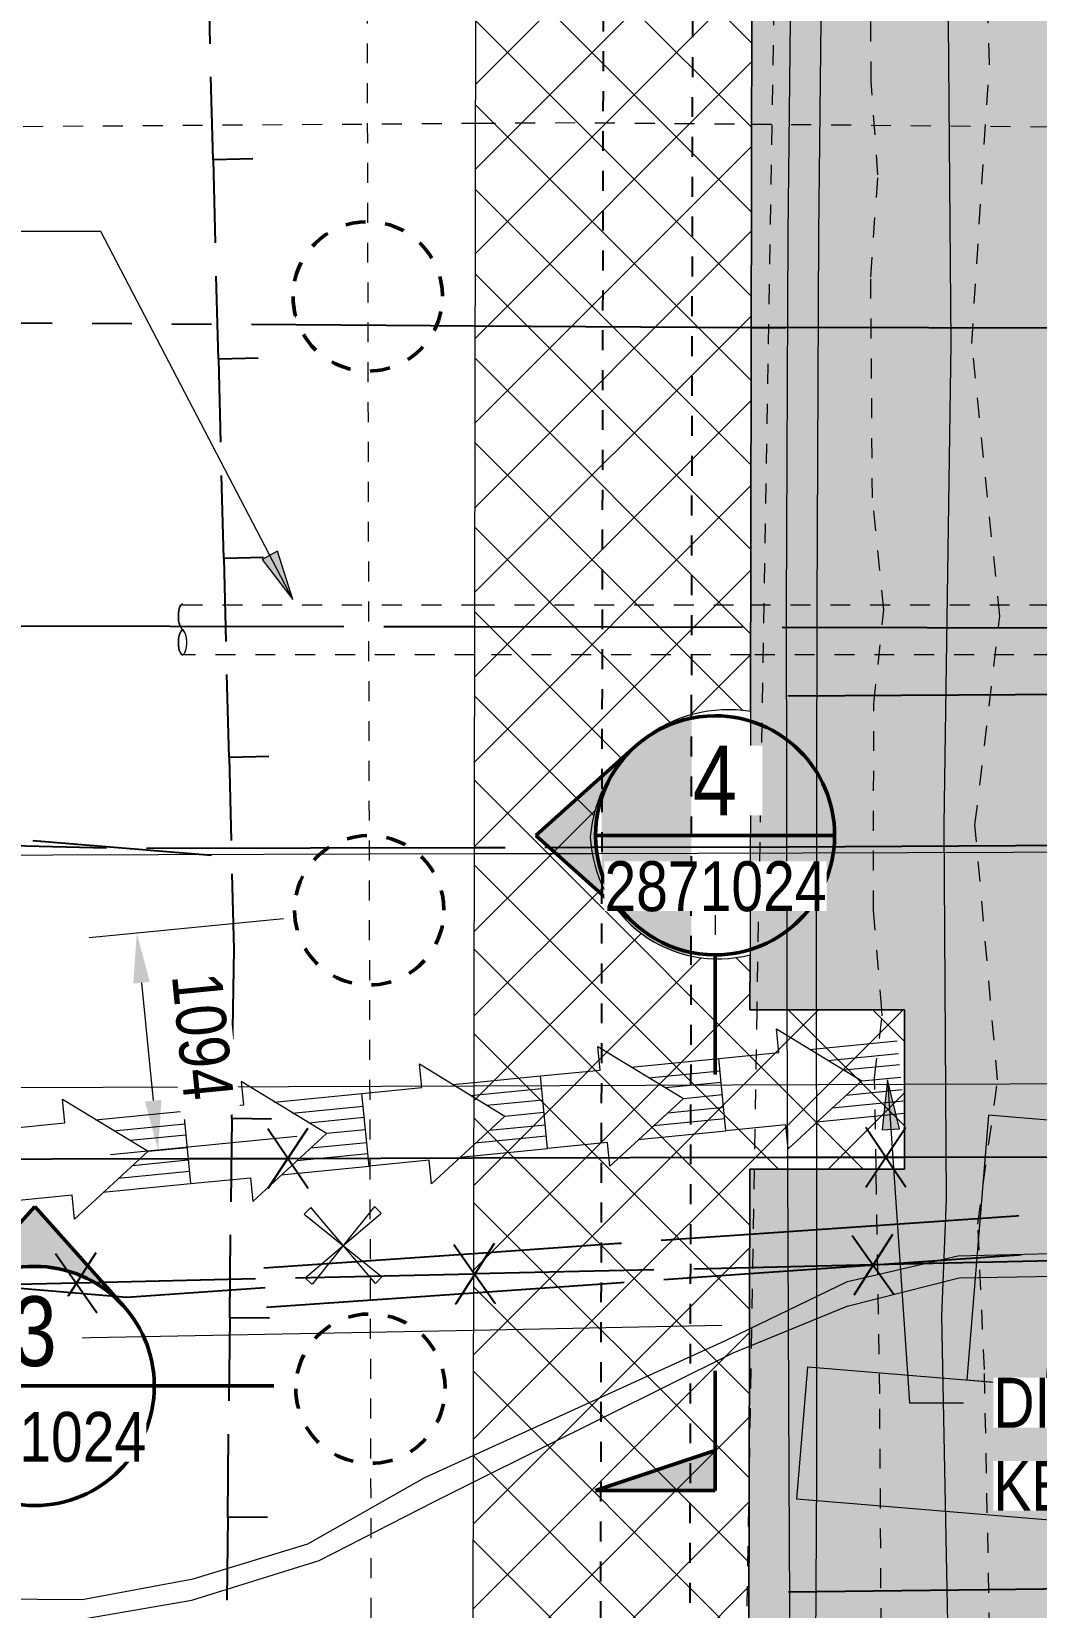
# Model space of a CAD drawing. Header units: metres. Extents: x 562 to 635, y 3 to 1699.
# Drawn here: x 575.13 to 580.17, y 1656.55 to 1664.46 of the extents above; entities that cross this region are included whole.
import ezdxf

# ---------------------------------------------------------------- set-up
doc = ezdxf.new("R2010")
doc.units = ezdxf.units.M
for name, pattern in [('Dot_Section Line', [0.02, 0, -0.02]), ('IMPORT-LNMK-LineCont _3_', [0.004, 0.001, -0.003]), ('JacobsDash', [0.0045, 0.003, -0.0015]), ('JacobsGridLine', [0.0145, 0.01, -0.001, 0.0025, -0.001])]:
    doc.linetypes.add(name, pattern=pattern)
doc.layers.get('Defpoints').update_dxf_attribs({"color": 41})
for name, color, linetype, lineweight in [('D-BDGE', 7, 'Continuous', 13), ('D-BDGE-FNDN', 7, 'Continuous', 50), ('D-BDGE-FNDN-PILE-CONC', 7, 'Continuous', 50), ('D-BDGE-LINE', 7, 'Continuous', 9), ('D-ENHA-ANNO-TEXT', 7, 'Continuous', 9), ('D-ENHA-GEN-LINE-GRIDS', 7, 'Continuous', 9), ('D-ENHA-TEXT', 7, 'Continuous', 9), ('D-ENHA-TEXT-DIMS', 7, 'Continuous', 9)]:
    doc.layers.add(name, color=color, linetype=linetype, lineweight=lineweight)
doc.styles.add('Arial Narrow', font='ARIALN.TTF', dxfattribs={"height": 0.35})
doc.styles.add('Arial Narrow_1', font='ARIALN.TTF', dxfattribs={"height": 0.25})
doc.dimstyles.new('Dimension_Standard_O__mm_', dxfattribs={"dimscale": 0.3048, "dimtxt": 0.255858, "dimasz": 0.82021, "dimexe": 0.787402, "dimexo": 0.492126, "dimgap": 0.492126, "dimtad": 1, "dimdec": 0, "dimlfac": 1000, "dimzin": 0, "dimdsep": 46, "dimtxsty": 'Arial Narrow_1', "dimsah": 1, "dimcen": 0.09, "dimaunit": 1, "dimadec": 4, "dimazin": 0, "dimtfac": 1, "dimtdec": 4, "dimtix": 1, "dimtmove": 0, "dimatfit": 3, "dimfxl": 1, "dimtvp": 1, "dimtfill": 1, "dimtolj": 1, "dimtzin": 0, "dimlwd": 18, "dimlwe": 18, "dimarcsym": 2})

# ---------------------------------------------------------------- blocks, each defined once
blk = doc.blocks.new('T2DPAA-T2D-PWA-SU-M2D-000003_250_dwg-40806560-DRG-2871023 - GENERAL ARRANGEMENT PLAN Copy 1')
at = {"color": 41, "lineweight": 25, "true_color": 0xffd0a3}
for p, q in [((22.7984, 1572.6598), (22.8438, 1572.2456)), ((22.9073, 1571.6658), (22.9526, 1571.2516)), ((23.0161, 1570.6718), (23.0614, 1570.2576)), ((23.1249, 1569.6778), (23.1702, 1569.2636)), ((23.2337, 1568.6837), (23.279, 1568.2696)), ((23.3957, 1566.8797), (23.4259, 1566.4641)), ((23.4681, 1565.8823), (23.4983, 1565.4668))]:
    blk.add_line(p, q, dxfattribs=at)
at = {"color": 254, "lineweight": 25, "true_color": 0xffdbd0}
for p, q in [((29.776, 1571.3793), (25.8392, 1571.0634)), ((26.0036, 1569.2241), (29.9223, 1569.5683)), ((29.9835, 1568.8102), (26.0675, 1568.467)), ((26.3764, 1564.7439), (30.2823, 1565.1111))]:
    blk.add_line(p, q, dxfattribs=at)
at = {"color": 9, "lineweight": 25, "true_color": 0xd0d0a3}
for p, q in [((24.2863, 1570.9451), (25.6677, 1571.0503)), ((25.6677, 1571.0503), (25.8392, 1571.0634)), ((23.1672, 1570.8598), (24.2863, 1570.9451)), ((22.7684, 1570.8294), (22.9678, 1570.8446)), ((19.1788, 1570.5559), (22.1701, 1570.7839)), ((22.3695, 1570.7991), (22.5689, 1570.8142))]:
    blk.add_line(p, q, dxfattribs=at)
at = {"color": 151, "lineweight": 25, "true_color": 0xa3b9ff}
for p, q in [((27.7415, 1569.7069), (25.9473, 1569.5624)), ((25.7476, 1569.5463), (24.408, 1569.4384)), ((24.408, 1569.4384), (23.9538, 1569.4018)), ((23.7544, 1569.3858), (21.9602, 1569.2413)), ((26.0675, 1568.467), (25.0839, 1568.3835)), ((25.0839, 1568.3835), (24.8508, 1568.3638)), ((24.4973, 1568.3338), (22.858, 1568.1947)), ((24.6515, 1568.3468), (24.4973, 1568.3338)), ((22.2863, 1568.1886), (23.1863, 1568.1886))]:
    blk.add_line(p, q, dxfattribs=at)
at = {"color": 21, "lineweight": 25, "true_color": 0xdea3a3}
for p, q in [((26.5706, 1567.0982), (26.7287, 1566.9003)), ((26.6481, 1566.8937), (26.7651, 1567.1051)), ((26.5959, 1566.7993), (26.6481, 1566.8937)), ((24.5595, 1566.3417), (24.6688, 1566.2106)), ((24.76, 1566.3629), (24.6703, 1566.1925)), ((26.0474, 1566.3477), (25.7694, 1566.3184)), ((24.6695, 1566.2025), (23.7804, 1566.1088))]:
    blk.add_line(p, q, dxfattribs=at)
at = {"color": 9, "lineweight": 25, "true_color": 0xd0a3d0}
for p, q in [((25.5945, 1566.4484), (26.0339, 1566.5155)), ((25.6093, 1566.3511), (25.6093, 1566.3511)), ((23.6174, 1566.1465), (24.6611, 1566.3058)), ((25.6242, 1566.2538), (26.0498, 1566.3187)), ((23.6471, 1565.9519), (24.677, 1566.1091))]:
    blk.add_line(p, q, dxfattribs=at)
at = {"color": 41, "lineweight": 25, "true_color": 0xffd0a3, "flags": 128}
for points in [[(23.1061, 1571.6875), (22.9088, 1571.666), (22.9073, 1571.6658), (22.8619, 1572.08)], [(23.2149, 1570.6935), (23.0176, 1570.6719), (23.0161, 1570.6718), (22.9707, 1571.0859)], [(23.3237, 1569.6995), (23.1264, 1569.6779), (23.1249, 1569.6778), (23.0795, 1570.0919)], [(23.4325, 1568.7055), (23.2353, 1568.6839), (23.2337, 1568.6837), (23.1884, 1569.0979)], [(23.5952, 1566.8942), (23.3973, 1566.8798), (23.3957, 1566.8797), (23.3704, 1567.2286), (23.3384, 1567.7276), (23.2972, 1568.1039)], [(23.6676, 1565.8968), (23.4697, 1565.8825), (23.4681, 1565.8823), (23.4379, 1566.2979)], [(23.74, 1564.8995), (23.5421, 1564.8851), (23.5405, 1564.885), (23.5103, 1565.3006)], [(23.5405, 1564.885), (23.5704, 1564.4736), (23.5715, 1564.4696)]]:
    blk.add_lwpolyline(points, dxfattribs=at)
at = {"color": 151, "lineweight": 25, "true_color": 0xa3b9ff, "flags": 128}
blk.add_lwpolyline([(22.6585, 1568.1811), (21.4395, 1568.1098), (19.8454, 1567.9887)], dxfattribs=at)
at = {"color": 21, "lineweight": 25, "true_color": 0xdea3a3, "flags": 128}
for points in [[(26.7651, 1567.1051), (26.7693, 1567.1126), (26.7714, 1567.1152)], [(26.7766, 1566.9651), (29.1747, 1567.168), (29.3126, 1567.1797)], [(24.6226, 1566.7828), (26.1854, 1566.9151), (26.6836, 1566.9572), (26.7766, 1566.9651)], [(26.7287, 1566.9003), (26.7942, 1566.8184), (26.7967, 1566.8163)], [(23.5813, 1566.8452), (23.8049, 1566.5654), (23.8074, 1566.5633)], [(23.6066, 1566.5463), (23.78, 1566.8597), (23.7821, 1566.8622)], [(13.3988, 1565.8722), (14.2253, 1565.938), (14.7237, 1565.9776), (17.2159, 1566.1759), (17.7143, 1566.2156), (20.2064, 1566.4139), (20.7048, 1566.4535), (21.1483, 1566.4888), (23.1961, 1566.6621), (23.6943, 1566.7043), (24.6226, 1566.7828)], [(26.749, 1566.5725), (26.582, 1566.2556), (26.58, 1566.253)], [(27.5595, 1566.5071), (26.6645, 1566.4128), (26.0474, 1566.3477)], [(26.5485, 1566.5514), (26.7778, 1566.2763), (26.7804, 1566.2742)], [(25.5705, 1566.2975), (24.6755, 1566.2031), (24.6695, 1566.2025)], [(24.6703, 1566.1925), (24.5931, 1566.046), (24.591, 1566.0434)], [(24.6688, 1566.2106), (24.7888, 1566.0666), (24.7914, 1566.0645)], [(23.5815, 1566.0878), (22.6865, 1565.9935), (21.7915, 1565.8991)], [(22.5706, 1566.1321), (22.7999, 1565.8569), (22.8024, 1565.8549)], [(22.771, 1566.1532), (22.6041, 1565.8363), (22.602, 1565.8337)]]:
    blk.add_lwpolyline(points, dxfattribs=at)
at = {"color": 9, "lineweight": 25, "true_color": 0xd0a3d0, "flags": 128}
for points in [[(26.0339, 1566.5155), (27.3597, 1566.7179), (27.3736, 1566.72)], [(26.0498, 1566.3187), (27.3895, 1566.5233), (27.4034, 1566.5254)], [(24.6611, 1566.3058), (25.3826, 1566.416), (25.3965, 1566.4181)], [(24.677, 1566.1091), (25.4123, 1566.2214), (25.4262, 1566.2235)], [(20.9995, 1565.8995), (21.5287, 1565.9464), (22.9455, 1565.9443), (23.6322, 1566.0492)]]:
    blk.add_lwpolyline(points, dxfattribs=at)
blk = doc.blocks.new('T2DPAA-T2D-PWA-SU-M2D-000001_ExistingUtilities_rvt-1-DRG-2871023 - GENERAL ARRANGEMENT PLAN Copy 1')
at = {"color": 254, "lineweight": 25, "true_color": 0xd0d0d0, "rotation": 355.285451560958}
blk.add_blockref('T2DPAA-T2D-PWA-SU-M2D-000003_250_dwg-40806560-DRG-2871023 - GENERAL ARRANGEMENT PLAN Copy 1', (424.0329, 99.3486), dxfattribs=at)
blk = doc.blocks.new('T2DPAA-T2D-PWA-SU-M2D-000002_dwg-40815123-DRG-2871023 - GENERAL ARRANGEMENT PLAN Copy 1')
at = {"color": 254, "linetype": 'IMPORT-LNMK-LineCont _3_', "lineweight": 18, "true_color": 0xe1e1e1}
blk.add_line((36.7177, 1551.3373), (40.828, 1551.6394), dxfattribs=at)
at = {"color": 254, "lineweight": 18, "true_color": 0xe1e1e1}
for p, q in [((35.6316, 1547.5749), (36.2215, 1547.6252)), ((37.2601, 1546.9237), (37.3295, 1546.1267)), ((37.4068, 1546.9358), (37.4731, 1546.1386)), ((35.7254, 1546.414), (37.8786, 1546.5998)), ((37.0657, 1545.3171), (35.8243, 1545.1906))]:
    blk.add_line(p, q, dxfattribs=at)
at = {"color": 254, "lineweight": 18, "true_color": 0xe1e1e1, "flags": 128}
for points in [[(38.7121, 1539.1689), (38.6154, 1540.6738), (38.4042, 1543.0728), (38.1612, 1545.4572), (38.1369, 1546.0425), (37.9711, 1547.9112), (37.8075, 1550.3226), (37.5888, 1552.7328), (37.4167, 1555.1595), (37.2769, 1557.5644), (37.0168, 1559.9673), (36.8411, 1562.3947), (36.6666, 1564.7997), (36.4236, 1567.2039), (36.2132, 1569.6227), (36.0156, 1572.0393), (35.8298, 1574.4524), (35.626, 1576.8626), (35.4238, 1579.2772), (35.2327, 1581.6906), (35.0564, 1583.7759)], [(35.7773, 1562.9835), (36.0059, 1562.7136), (36.0804, 1562.6256), (36.2932, 1560.3308), (36.4749, 1558.1359), (36.7088, 1555.6974), (36.9241, 1553.2581), (37.0981, 1550.8158), (37.2439, 1548.9521), (37.3942, 1547.0875), (37.4068, 1546.9358)], [(35.7933, 1562.7855), (35.9591, 1562.5927), (36.027, 1562.508), (36.1998, 1560.3229), (36.3746, 1558.1275), (36.5755, 1555.6876), (36.7709, 1553.2468), (36.945, 1550.8045), (37.0895, 1548.9393), (37.2469, 1547.0753), (37.2601, 1546.9237)], [(36.2215, 1547.6252), (38.8535, 1547.8495), (41.1188, 1548.0391)], [(24.4079, 1546.6323), (26.5846, 1546.82), (32.4689, 1547.3053), (35.6316, 1547.5749)], [(37.8786, 1546.5998), (38.9316, 1546.6906), (40.4148, 1546.819)], [(24.5034, 1545.4748), (26.4567, 1545.6428), (32.4808, 1546.1339), (35.7254, 1546.414)], [(37.3295, 1546.1267), (37.4622, 1544.6008), (37.6591, 1542.343), (37.425, 1542.1026)], [(37.4731, 1546.1386), (37.6001, 1544.6125), (37.773, 1542.3534), (37.6591, 1542.343), (37.425, 1542.1026), (37.5867, 1539.0761)], [(37.2041, 1545.3124), (37.6745, 1545.5896), (38.2171, 1545.7636), (39.0152, 1545.8487), (41.2809, 1546.0332)], [(37.211, 1545.2264), (37.6839, 1545.4658), (38.2324, 1545.6534), (39.0035, 1545.7311), (41.2897, 1545.9245)], [(35.8748, 1544.5655), (37.0864, 1545.243), (37.2041, 1545.3124)], [(35.8855, 1544.432), (37.1321, 1545.1864), (37.211, 1545.2264)], [(35.8243, 1545.1906), (28.441, 1544.4385), (24.6116, 1544.1624)], [(24.7147, 1542.9127), (26.7045, 1543.0815), (33.3045, 1543.633), (33.9788, 1543.6841), (34.5254, 1543.8325), (35.0838, 1544.0545), (35.6419, 1544.4353), (35.8748, 1544.5655)], [(24.7234, 1542.8071), (26.6797, 1542.9759), (33.3033, 1543.5045), (34.0022, 1543.5898), (34.5269, 1543.725), (35.1474, 1543.9773), (35.697, 1544.3179), (35.8855, 1544.432)]]:
    blk.add_lwpolyline(points, dxfattribs=at)
at = {"color": 254, "linetype": 'IMPORT-LNMK-LineCont _3_', "lineweight": 18, "true_color": 0xe1e1e1, "flags": 128}
for points in [[(35.3365, 1551.2278), (35.8336, 1551.2723), (36.7177, 1551.3373)], [(24.1091, 1550.2555), (29.2238, 1550.6812), (35.3365, 1551.2278)]]:
    blk.add_lwpolyline(points, dxfattribs=at)
at = {"color": 254, "lineweight": 18, "true_color": 0xe1e1e1, "flags": 128}
blk.add_lwpolyline([(37.5122, 1544.4797), (37.5122, 1545.1463), (38.7122, 1545.1463), (38.7122, 1546.4797), (38.3122, 1546.4797), (38.3122, 1545.1463), (39.5122, 1545.1463), (39.5122, 1544.4797)], close=True, dxfattribs=at)
blk = doc.blocks.new('T2DPAA-T2D-PWA-SU-M2D-000100_Survey_rvt-1-DRG-2871023 - GENERAL ARRANGEMENT PLAN Copy 1')
at = {"color": 254, "lineweight": 18, "true_color": 0xe1e1e1, "rotation": 355.285451560958}
blk.add_blockref('T2DPAA-T2D-PWA-SU-M2D-000002_dwg-40815123-DRG-2871023 - GENERAL ARRANGEMENT PLAN Copy 1', (414.6424, 120.9232), dxfattribs=at)
blk = doc.blocks.new('T2DPAA-T2D-C3S-SD-M2D-100010_250_dwg-40816791-DRG-2871023 - GENERAL ARRANGEMENT PLAN Copy 1')
at = {"lineweight": 18}
for p, q in [((278.1703, -133.0368), (278.6061, -132.9573)), ((278.2647, -133.0839), (278.6174, -133.0195)), ((278.3509, -133.1253), (278.6275, -133.0749)), ((277.285, -133.1983), (277.7207, -133.1188)), ((277.3793, -133.2454), (277.7321, -133.1811)), ((278.3736, -133.2498), (278.6502, -133.1994)), ((276.5052, -133.3405), (276.8353, -133.2803)), ((277.4655, -133.2869), (277.7421, -133.2364)), ((278.3076, -133.3191), (278.6603, -133.2547)), ((276.3996, -133.3598), (276.5052, -133.3405)), ((276.5103, -133.4039), (276.8467, -133.3426)), ((277.4882, -133.4114), (277.7649, -133.3609)), ((278.236, -133.3964), (278.6717, -133.317)), ((275.5142, -133.5213), (275.9499, -133.4418)), ((276.4939, -133.4069), (276.5103, -133.4039)), ((276.5801, -133.4484), (276.8568, -133.3979)), ((277.4222, -133.4806), (277.775, -133.4162)), ((275.6085, -133.5684), (275.9613, -133.5041)), ((276.6744, -133.4955), (276.5303, -133.652)), ((276.6028, -133.5729), (276.8795, -133.5224)), ((277.3506, -133.558), (277.7863, -133.4785)), ((274.6288, -133.6828), (275.0645, -133.6034)), ((275.6947, -133.6099), (275.9714, -133.5594)), ((276.5368, -133.6421), (276.8896, -133.5777)), ((274.7231, -133.73), (275.0759, -133.6656)), ((275.7174, -133.7344), (275.9941, -133.6839)), ((276.4652, -133.7195), (276.5348, -133.7068)), ((276.5348, -133.7068), (276.9009, -133.64)), ((274.8093, -133.7714), (275.086, -133.7209)), ((275.6514, -133.8036), (276.0042, -133.7393)), ((274.832, -133.8959), (275.1087, -133.8454)), ((275.5798, -133.881), (276.0155, -133.8015)), ((274.766, -133.9651), (275.1188, -133.9008)), ((274.6944, -134.0425), (275.1301, -133.963))]:
    blk.add_line(p, q, dxfattribs=at)
at = {"lineweight": 18, "flags": 128}
for points in [[(278.4452, -133.1725), (278.1052, -133.5418), (278.0838, -133.4242), (277.7864, -133.4785), (277.7208, -133.1188), (278.0182, -133.0645), (277.9967, -132.947), (278.4452, -133.1725), (278.6389, -133.1371)], [(277.5598, -133.334), (277.2199, -133.7033), (277.1984, -133.5857), (276.901, -133.64), (276.8354, -133.2803), (277.1328, -133.2261), (277.1113, -133.1085), (277.5598, -133.334), (277.7535, -133.2986)], [(276.5303, -133.652), (276.3345, -133.8648), (276.313, -133.7472), (276.0156, -133.8015), (275.95, -133.4418), (276.2474, -133.3876), (276.226, -133.27), (276.5111, -133.4133)], [(275.9827, -133.6217), (275.7891, -133.657), (275.3406, -133.4315), (275.362, -133.5491), (275.0646, -133.6033), (275.1302, -133.963), (275.4276, -133.9087), (275.4491, -134.0263), (275.7891, -133.657)], [(276.5111, -133.4133), (276.6744, -133.4955), (276.8681, -133.4602)], [(274.9037, -133.8185), (274.5637, -134.1878), (274.5422, -134.0703), (274.2448, -134.1245), (274.1792, -133.7649), (274.4766, -133.7106), (274.4552, -133.593), (274.9037, -133.8185), (275.0973, -133.7832)]]:
    blk.add_lwpolyline(points, dxfattribs=at)
blk = doc.blocks.new('T2DPAA-T2D-C3S-SD-XRF-100099_250_dwg-40820996-DRG-2871023 - GENERAL ARRANGEMENT PLAN Copy 1')
at = {"lineweight": 18}
blk.add_line((134.3548, 3173.6927), (134.3548, 3173.6927), dxfattribs=at)
at = {"lineweight": 18, "flags": 128}
for points in [[(134.5618, 3173.5523), (134.532, 3173.5161), (134.1808, 3173.8666), (134.1776, 3173.8693), (134.1477, 3173.8332), (134.5585, 3173.555)], [(134.2143, 3173.4857), (134.1782, 3173.5155), (134.5286, 3173.8667), (134.5313, 3173.8699), (134.4952, 3173.8997), (134.217, 3173.489)]]:
    blk.add_lwpolyline(points, close=True, dxfattribs=at)
blk = doc.blocks.new('T2DPAA-T2D-PWC-SD-M2D-100001_ProposedDrainage_rvt-1-DRG-2871023 - GENERAL ARRANGEMENT PLAN Copy 1')
at = {"lineweight": 18, "rotation": 355.285451560958}
for name, p in [('T2DPAA-T2D-C3S-SD-M2D-100010_250_dwg-40816791-DRG-2871023 - GENERAL ARRANGEMENT PLAN Copy 1', (312.739, 1814.8009)), ('T2DPAA-T2D-C3S-SD-XRF-100099_250_dwg-40820996-DRG-2871023 - GENERAL ARRANGEMENT PLAN Copy 1', (181.9419, -1493.5443))]:
    blk.add_blockref(name, p, dxfattribs=at)
blk = doc.blocks.new('01_SFO_FRP_Pile_CastInPlace_CS - CAST-IN-PLACE PILE - 0750-7668704-DRG-2871023 - GENERAL ARRANGEMENT PLAN Copy 1')
at = {"layer": 'D-BDGE-FNDN-PILE-CONC', "linetype": 'JacobsDash'}
for start, end in [(90, 270), (90, 270), (270, 90), (270, 90)]:
    blk.add_arc((0, 0), 0.375, start, end, dxfattribs=at)
blk = doc.blocks.new('SC_DET_BREAK LINE - Pipe Break-5582113-DRG-2871023 - GENERAL ARRANGEMENT PLAN Copy 1')
at = {"layer": 'D-BDGE-LINE', "color": 174, "lineweight": 13, "true_color": 0x0000a0}
for p, q in [((0.1366, 0.0067), (0.1275, 0)), ((0.1275, 0), (0.1366, 0.0067)), ((0.1275, 0), (0.1183, -0.0067)), ((0.1275, 0), (0.1183, -0.0067)), ((0.1275, 0), (0.1366, -0.0067)), ((0.1366, -0.0067), (0.1275, 0)), ((0.1275, 0), (0.1366, -0.0067))]:
    blk.add_line(p, q, dxfattribs=at)
for centre, start_param, end_param in [((0.0607, 0), 3.141593, 5.961804), ((0.1942, 0), 3.462974, 9.103397)]:
    blk.add_ellipse(centre, major_axis=(0.0607, 0), ratio=0.349427, start_param=start_param, end_param=end_param, dxfattribs=at)
for points, knots in [([(0.1183, -0.0067), (0.1171, -0.0079), (0.1143, -0.0102), (0.1084, -0.0133), (0.101, -0.016), (0.0894, -0.019), (0.0725, -0.0213), (0.0508, -0.0214), (0.0268, -0.0185), (0.0098, -0.0126), (0.0014, -0.0056), (0, -0.0019), (0, 0)], [0, 0, 0, 0, 0.0625, 0.125, 0.1875, 0.25, 0.375, 0.5, 0.625, 0.8125, 0.90625, 1, 1, 1, 1]), ([(0.1366, -0.0067), (0.1382, -0.0083), (0.1422, -0.0113), (0.1512, -0.0152), (0.1625, -0.0183), (0.1799, -0.0211), (0.2043, -0.0218), (0.2314, -0.0178), (0.2472, -0.0113), (0.2538, -0.005), (0.2555, 0), (0.2538, 0.005), (0.2489, 0.0097), (0.2409, 0.0139), (0.2304, 0.0173), (0.2178, 0.0198), (0.204, 0.0212), (0.1897, 0.0214), (0.1756, 0.0204), (0.1625, 0.0183), (0.1512, 0.0152), (0.1422, 0.0113), (0.1382, 0.0083), (0.1366, 0.0067)], [0, 0, 0, 0, 0.041667, 0.083333, 0.125, 0.166667, 0.25, 0.333333, 0.416667, 0.458333, 0.5, 0.541667, 0.583333, 0.625, 0.666667, 0.708333, 0.75, 0.791667, 0.833333, 0.875, 0.916667, 0.958333, 1, 1, 1, 1]), ([(0.2549, 0), (0.2549, -0.0013), (0.2543, -0.0037), (0.2515, -0.0074), (0.2469, -0.0108), (0.2407, -0.0138), (0.2331, -0.0165), (0.2212, -0.0193), (0.2042, -0.0214), (0.1824, -0.0213), (0.1621, -0.0185), (0.1485, -0.0144), (0.1406, -0.0102), (0.1378, -0.0079), (0.1366, -0.0067)], [0, 0, 0, 0, 0.0625, 0.125, 0.1875, 0.25, 0.3125, 0.375, 0.5, 0.625, 0.75, 0.875, 0.9375, 1, 1, 1, 1])]:
    blk.add_open_spline(points, degree=3, knots=knots, dxfattribs=at)
blk = doc.blocks.new('Section - SectionHead-4898858-DRG-2871023 - GENERAL ARRANGEMENT PLAN Copy 1')
at = {"layer": 'D-ENHA-ANNO-TEXT'}
h = blk.add_hatch(color=256, dxfattribs=at)
edge = h.paths.add_edge_path()
edge.add_line((-0.002, 0.009), (0.002472, 0.004003))
edge.add_arc((-0.002, 0), 0.006, 41.82771, 138.17229)
edge.add_line((-0.006472, 0.004003), (-0.002, 0.009))
at = {"layer": 'D-ENHA-ANNO-TEXT', "lineweight": 50}
for p, q in [((-0.002, 0.009), (-0.006472, 0.004003)), ((0.002472, 0.004003), (-0.002, 0.009)), ((0.004, 0), (0.01, 0))]:
    blk.add_line(p, q, dxfattribs=at)
for start, end in [(360, 180), (180, 360)]:
    blk.add_arc((-0.002, 0), 0.006, start, end, dxfattribs=at)
blk = doc.blocks.new('Section - sectionTail-4870194-DRG-2871023 - GENERAL ARRANGEMENT PLAN Copy 1')
at = {"layer": 'D-ENHA-ANNO-TEXT'}
blk.add_hatch(color=256, dxfattribs=at).paths.add_polyline_path([(-0.006, 0.006), (-0.004, 0), (-0.006, 0)])
at = {"layer": 'D-ENHA-ANNO-TEXT', "lineweight": 50}
for p, q in [((-0.006, 0.006), (-0.006, 0)), ((-0.004, 0), (-0.006, 0.006)), ((-0.006, 0), (-0.004, 0)), ((-0.006, 0), (0, 0))]:
    blk.add_line(p, q, dxfattribs=at)
blk = doc.blocks.new('DIMBLOCK7-DRG-2871023 - GENERAL ARRANGEMENT PLAN Copy 1')
at = {"layer": 'D-ENHA-TEXT-DIMS', "color": 0, "lineweight": 18, "transparency": 16777216}
for p, q in [((576.3933, 1660.0068), (575.4183, 1659.9108)), ((575.6816, 1659.6856), (575.7399, 1659.0942)), ((576.4602, 1658.9139), (575.5255, 1658.8218))]:
    blk.add_line(p, q, dxfattribs=at)
at = {"layer": 'D-ENHA-TEXT-DIMS', "color": 0, "transparency": 16777216}
for points in [[(575.7231, 1659.6896), (575.6402, 1659.6815), (575.6571, 1659.9344)], [(575.7813, 1659.0982), (575.6984, 1659.0901), (575.7644, 1658.8454)]]:
    blk.add_solid(points, dxfattribs=at)
at = {"layer": 'Defpoints', "color": 0, "transparency": 16777216}
for p in [(576.5426, 1660.0215), (576.6095, 1658.9286), (575.7644, 1658.8454)]:
    blk.add_point(p, dxfattribs=at)
at = {"layer": 'D-ENHA-TEXT-DIMS', "color": 0, "lineweight": 18, "transparency": 16777216, "insert": (575.9871, 1659.4171), "char_height": 0.25, "width": 0.760263, "attachment_point": 5, "rotation": 275.6238, "style": 'Arial Narrow_1', "bg_fill": 3, "box_fill_scale": 1.1, "bg_fill_color": 256, "bg_fill_true_color": 13158600, "bg_fill_transparency": 0}
blk.add_mtext('\\A1;1094', dxfattribs=at)

msp = doc.modelspace()

# ---------------------------------------------------------------- hatches: boundary and pattern name
at = {"layer": 'D-BDGE-LINE', "true_color": 0x888888}
h = msp.add_hatch(dxfattribs=at)
h.set_pattern_fill('FP_1', color=252, style=0, pattern_type=2)
h.set_pattern_definition([(45, (-669.182, -1313.344), (-0.212132034, 0.212132034), []), (135, (-669.182, -1313.344), (-0.212132034, -0.212132034), [])])
h.paths.add_polyline_path([(583.4622, 1655.1657), (584.1222, 1655.1657), (584.1559, 1675.296), (584.9232, 1675.296), (584.9232, 1677.6074), (582.8868, 1677.6074), (582.882, 1674.7505), (582.0819, 1674.7505), (582.0805, 1673.9505), (582.8807, 1673.9505), (582.8566, 1659.5505), (582.0566, 1659.5505), (582.0552, 1658.7505), (582.8552, 1658.7505), (582.8492, 1655.1657), (583.2872, 1655.1657)])
h.paths.add_polyline_path([(577.9825, 1655.1748), (578.7275, 1655.1748), (578.7337, 1658.7505), (579.5103, 1658.7505), (579.5103, 1659.5505), (578.735, 1659.5505), (578.735, 1659.8261), (578.6493, 1659.8097), (578.5616, 1659.8053), (578.4659, 1659.8148), (578.3885, 1659.8324), (578.3063, 1659.8635), (578.2292, 1659.9055), (578.1586, 1659.9576), (578.0958, 1660.019), (578.0419, 1660.0883), (577.9981, 1660.1644), (577.9651, 1660.2458), (577.9435, 1660.3309), (577.9339, 1660.4182), (577.9465, 1660.5054), (577.9701, 1660.5903), (578.0043, 1660.6715), (578.0485, 1660.7478), (578.102, 1660.8178), (578.164, 1660.8804), (578.2335, 1660.9346), (578.3092, 1660.9796), (578.3901, 1661.0147), (578.4748, 1661.0391), (578.5618, 1661.0526), (578.6499, 1661.055), (578.7376, 1661.0462), (578.7661, 1677.6204), (578.1432, 1677.6204), (578.1432, 1675.3191), (577.3471, 1675.3191), (577.3471, 1675.1602), (577.3759, 1675.1602), (577.3425, 1655.1748), (577.9651, 1655.1748)])
at = {"layer": 'D-BDGE-LINE', "true_color": 0xc0c0c0}
msp.add_hatch(color=9, dxfattribs=at).paths.add_polyline_path([(582.8492, 1655.1657), (582.8552, 1658.7505), (582.0552, 1658.7505), (582.0566, 1659.5505), (582.8566, 1659.5505), (582.8807, 1673.9505), (582.0805, 1673.9505), (582.0819, 1674.7505), (582.882, 1674.7505), (582.8868, 1677.6074), (578.7661, 1677.6204), (578.7355, 1659.5505), (579.5103, 1659.5505), (579.5103, 1658.7505), (578.7337, 1658.7505), (578.7275, 1655.1748), (582.0552, 1655.1674)])
at = {"layer": 'D-BDGE-LINE', "true_color": 0xf1f1f1}
h = msp.add_hatch(color=7, dxfattribs=at)
h.paths.add_polyline_path([(583.4622, 1655.1646), (583.4622, 1655.1657), (583.2872, 1655.1649)])
h.paths.add_polyline_path([(578.4325, 1655.173), (578.4325, 1655.1748), (577.9825, 1655.1737)])
h.paths.add_polyline_path([(578.4402, 1659.8206), (578.4423, 1661.0297), (578.3901, 1661.0147), (578.3092, 1660.9796), (578.2335, 1660.9346), (578.164, 1660.8804), (578.102, 1660.8178), (578.0485, 1660.7478), (578.0043, 1660.6715), (577.9916, 1660.6415), (577.9909, 1660.1823), (577.9981, 1660.1644), (578.0419, 1660.0883), (578.0996, 1660.0152), (578.1586, 1659.9576), (578.2292, 1659.9055), (578.3063, 1659.8635), (578.3885, 1659.8324)])
at = {"layer": 'D-ENHA-TEXT'}
for points in [[(576.4411, 1661.6085), (576.3645, 1661.8505), (576.2863, 1661.8097)], [(579.4254, 1659.1994), (579.3984, 1658.947), (579.4864, 1658.953)]]:
    msp.add_hatch(color=256, dxfattribs=at).paths.add_polyline_path(points)

# ---------------------------------------------------------------- linework, layer by layer
at = {"layer": 'D-BDGE', "color": 8, "lineweight": 18, "true_color": 0x808080}
for p, q in [((578.7661, 1677.6204), (578.7376, 1661.0462)), ((578.7376, 1661.0462), (578.7355, 1659.8262)), ((578.7355, 1659.8262), (578.735, 1659.5505)), ((578.735, 1659.5505), (579.5103, 1659.5505)), ((579.5103, 1659.5505), (579.5103, 1658.7505)), ((578.7337, 1658.7505), (578.7275, 1655.1748)), ((579.5103, 1658.7505), (578.7337, 1658.7505))]:
    msp.add_line(p, q, dxfattribs=at)
at = {"layer": 'D-BDGE', "color": 252, "lineweight": 18, "true_color": 0x888888}
for p, q in [((578.7376, 1661.0462), (578.7661, 1677.6204)), ((577.3759, 1675.1602), (577.3425, 1655.1748)), ((578.735, 1659.5505), (578.7355, 1659.8262)), ((579.5103, 1659.5505), (578.735, 1659.5505)), ((579.5103, 1658.7505), (579.5103, 1659.5505)), ((578.7275, 1655.1748), (578.7337, 1658.7505)), ((578.7337, 1658.7505), (579.5103, 1658.7505))]:
    msp.add_line(p, q, dxfattribs=at)
at = {"layer": 'D-BDGE', "color": 252, "linetype": 'JacobsDash', "lineweight": 25, "true_color": 0x888888}
for p, q in [((578.0159, 1675.1591), (577.9916, 1660.6415)), ((578.4423, 1661.0297), (578.4659, 1675.1583)), ((578.4402, 1659.8206), (578.4423, 1661.0297)), ((577.9916, 1660.6415), (577.9909, 1660.1823)), ((577.9909, 1660.1823), (577.9825, 1655.1748)), ((578.4325, 1655.1748), (578.4402, 1659.8206))]:
    msp.add_line(p, q, dxfattribs=at)
at = {"layer": 'D-BDGE', "color": 8, "linetype": 'JacobsDash', "lineweight": 18, "true_color": 0x808080}
for p, q in [((578.9589, 1670.7892), (578.7697, 1659.5505)), ((579.9372, 1664.3005), (579.8236, 1667.7436)), ((579.3429, 1664.2084), (579.3402, 1665.6734)), ((579.8486, 1662.8933), (579.9372, 1664.3005)), ((579.3776, 1663.7397), (579.3429, 1664.2084)), ((579.3417, 1663.226), (579.3776, 1663.7397)), ((579.3497, 1662.1181), (579.3417, 1663.226)), ((579.989, 1661.5255), (579.8486, 1662.8933)), ((579.4065, 1661.5559), (579.3497, 1662.1181)), ((579.3569, 1661.0835), (579.4065, 1661.5559)), ((579.8646, 1660.4778), (579.989, 1661.5255)), ((579.3545, 1660.0486), (579.3569, 1661.0835)), ((579.9779, 1659.1978), (579.8646, 1660.4778)), ((579.3964, 1659.5505), (579.3545, 1660.0486)), ((578.7697, 1659.5505), (578.7562, 1658.7505)), ((579.3989, 1659.5204), (579.3964, 1659.5505)), ((579.3605, 1659.2078), (579.3989, 1659.5204)), ((579.368, 1658.7505), (579.3605, 1659.2078)), ((579.879, 1658.4745), (579.9779, 1659.1978)), ((578.7562, 1658.7505), (578.7311, 1657.2581)), ((579.3864, 1657.623), (579.368, 1658.7505)), ((579.912, 1657.7453), (579.879, 1658.4745)), ((579.9424, 1656.2256), (579.912, 1657.7453)), ((579.3941, 1656.448), (579.3864, 1657.623)), ((578.7311, 1657.2581), (578.696, 1655.1748))]:
    msp.add_line(p, q, dxfattribs=at)
at = {"layer": 'D-BDGE', "color": 164, "linetype": 'JacobsDash', "lineweight": 9, "true_color": 0x002699}
for p, q in [((575.8872, 1661.5814), (577.3532, 1661.5814)), ((577.3532, 1661.5814), (578.7385, 1661.5814)), ((578.7385, 1661.5814), (582.86, 1661.5814)), ((577.3528, 1661.3314), (575.8872, 1661.3314)), ((578.7381, 1661.3314), (577.3528, 1661.3314)), ((582.8596, 1661.3314), (578.7381, 1661.3314))]:
    msp.add_line(p, q, dxfattribs=at)
at = {"layer": 'D-BDGE', "color": 252, "lineweight": 18, "true_color": 0x888888}
for centre, radius, start, end in [((578.6244, 1660.3627), 0.6928, 80.59246, 175.40754), ((578.5731, 1660.445), 0.6398, 182.40243, 284.70696)]:
    msp.add_arc(centre, radius, start, end, dxfattribs=at)
at = {"layer": 'D-ENHA-ANNO-TEXT', "lineweight": 50}
for p, q in [((577.9602, 1660.4253), (579.1602, 1660.4253)), ((574.5453, 1657.6627), (575.7453, 1657.6627))]:
    msp.add_line(p, q, dxfattribs=at)
at = {"layer": 'D-ENHA-ANNO-TEXT', "color": 7, "linetype": 'Dot_Section Line', "true_color": 0xffffff}
for p, q in [((578.5602, 1660.2253), (578.5602, 1659.425)), ((575.3453, 1657.6627), (576.1183, 1657.6627))]:
    msp.add_line(p, q, dxfattribs=at)
at = {"layer": 'D-ENHA-GEN-LINE-GRIDS', "linetype": 'JacobsGridLine', "lineweight": 18}
msp.add_line((576.739, 1694.5988), (576.8386, 1654.1859), dxfattribs=at)
at = {"layer": 'D-ENHA-TEXT'}
for p, q in [((575.4774, 1663.4553), (574.5103, 1663.4553)), ((576.4411, 1661.6085), (575.4774, 1663.4553)), ((576.3645, 1661.8505), (576.2863, 1661.8097)), ((576.4411, 1661.6085), (576.3645, 1661.8505)), ((576.2863, 1661.8097), (576.4411, 1661.6085)), ((579.4254, 1659.1994), (579.3984, 1658.947)), ((579.4864, 1658.953), (579.4254, 1659.1994)), ((579.4254, 1659.1994), (579.5354, 1657.5786)), ((579.3984, 1658.947), (579.4864, 1658.953)), ((579.5354, 1657.5786), (579.8069, 1657.5786))]:
    msp.add_line(p, q, dxfattribs=at)

# ---------------------------------------------------------------- block references
at = {"color": 254, "lineweight": 5, "true_color": 0xe1e1e1}
msp.add_blockref('T2DPAA-T2D-PWA-SU-M2D-000100_Survey_rvt-1-DRG-2871023 - GENERAL ARRANGEMENT PLAN Copy 1', (0, 0), dxfattribs=at)
at = {"lineweight": 5}
for name in ['T2DPAA-T2D-PWA-SU-M2D-000001_ExistingUtilities_rvt-1-DRG-2871023 - GENERAL ARRANGEMENT PLAN Copy 1', 'T2DPAA-T2D-PWC-SD-M2D-100001_ProposedDrainage_rvt-1-DRG-2871023 - GENERAL ARRANGEMENT PLAN Copy 1']:
    msp.add_blockref(name, (0, 0), dxfattribs=at)
at = {"layer": 'D-BDGE-FNDN', "linetype": 'JacobsDash'}
for p, rotation in [((576.8166, 1663.1292), 270.1411347535746), ((576.8241, 1660.0493), 270.1411347535746), ((576.8301, 1657.6492), 270.1411347535742)]:
    msp.add_blockref('01_SFO_FRP_Pile_CastInPlace_CS - CAST-IN-PLACE PILE - 0750-7668704-DRG-2871023 - GENERAL ARRANGEMENT PLAN Copy 1', p, dxfattribs=dict(at, rotation=rotation))
at = {"layer": 'D-BDGE-LINE', "color": 174, "true_color": 0x0000a0, "rotation": 269.9999999999853}
msp.add_blockref('SC_DET_BREAK LINE - Pipe Break-5582113-DRG-2871023 - GENERAL ARRANGEMENT PLAN Copy 1', (575.8872, 1661.5863), dxfattribs=at)
at = {"layer": 'D-ENHA-ANNO-TEXT', "lineweight": 50, "extrusion": (0, 0, -1), "xscale": 99.99999999999997, "yscale": 99.99999999999997, "zscale": 99.99999999999997, "rotation": 270.0000000000028}
msp.add_blockref('Section - SectionHead-4898858-DRG-2871023 - GENERAL ARRANGEMENT PLAN Copy 1', (-578.5602, 1660.2253), dxfattribs=at)
at = {"layer": 'D-ENHA-ANNO-TEXT', "lineweight": 50, "xscale": 99.99999999999996, "yscale": 99.99999999999996, "zscale": 99.99999999999996}
msp.add_blockref('Section - SectionHead-4898858-DRG-2871023 - GENERAL ARRANGEMENT PLAN Copy 1', (575.3453, 1657.6627), dxfattribs=at)
at = {"layer": 'D-ENHA-ANNO-TEXT', "lineweight": 50, "xscale": 99.99999999999996, "yscale": 99.99999999999996, "zscale": 99.99999999999996, "rotation": 89.99999999999693}
msp.add_blockref('Section - sectionTail-4870194-DRG-2871023 - GENERAL ARRANGEMENT PLAN Copy 1', (578.5602, 1657.7385), dxfattribs=at)

# ---------------------------------------------------------------- next in the draw order: texts
at = {"layer": 'D-ENHA-ANNO-TEXT', "char_height": 0.35, "attachment_point": 1, "style": 'Arial Narrow', "bg_fill": 3, "box_fill_scale": 1, "bg_fill_color": 256, "bg_fill_transparency": 0}
for s, insert in [('4', (578.4477, 1660.875)), ('3', (575.0328, 1658.1124))]:
    msp.add_mtext(s, dxfattribs=dict(at, insert=insert))
at = {"layer": 'D-ENHA-ANNO-TEXT', "char_height": 0.25, "attachment_point": 1, "style": 'Arial Narrow_1', "bg_fill": 3, "box_fill_scale": 1, "bg_fill_color": 256, "bg_fill_true_color": 13158600, "bg_fill_transparency": 0}
for insert in [(578.0047, 1660.2949), (574.5898, 1657.5323)]:
    msp.add_mtext('2871024', dxfattribs=dict(at, insert=insert))
at = {"layer": 'D-ENHA-TEXT', "char_height": 0.25, "attachment_point": 1, "style": 'Arial Narrow_1', "bg_fill": 3, "box_fill_scale": 1, "bg_fill_color": 256, "bg_fill_true_color": 13158600, "bg_fill_transparency": 0}
for s, insert in [('DISCHARGE TO ', (579.9569, 1657.7036)), ('KESWICK CREEK', (579.9569, 1657.2869))]:
    msp.add_mtext(s, dxfattribs=dict(at, insert=insert))

# ---------------------------------------------------------------- next in the draw order: dimensions: what is measured, and where the dimension line sits
at = {"layer": 'D-ENHA-TEXT-DIMS', "lineweight": 18}
dim = msp.add_linear_dim(base=(575.7644, 1658.8454), p1=(576.5426, 1660.0215), p2=(576.6095, 1658.9286), angle=275.6238, dimstyle='Dimension_Standard_O__mm_', override={"dimpost": '<>', "dimfxl": 1.095006}, dxfattribs=at)
dim.commit()
dim.dimension.update_dxf_attribs({"geometry": 'DIMBLOCK7-DRG-2871023 - GENERAL ARRANGEMENT PLAN Copy 1', "text_midpoint": (575.9871, 1659.4171)})

doc.saveas('drawing.dxf')
